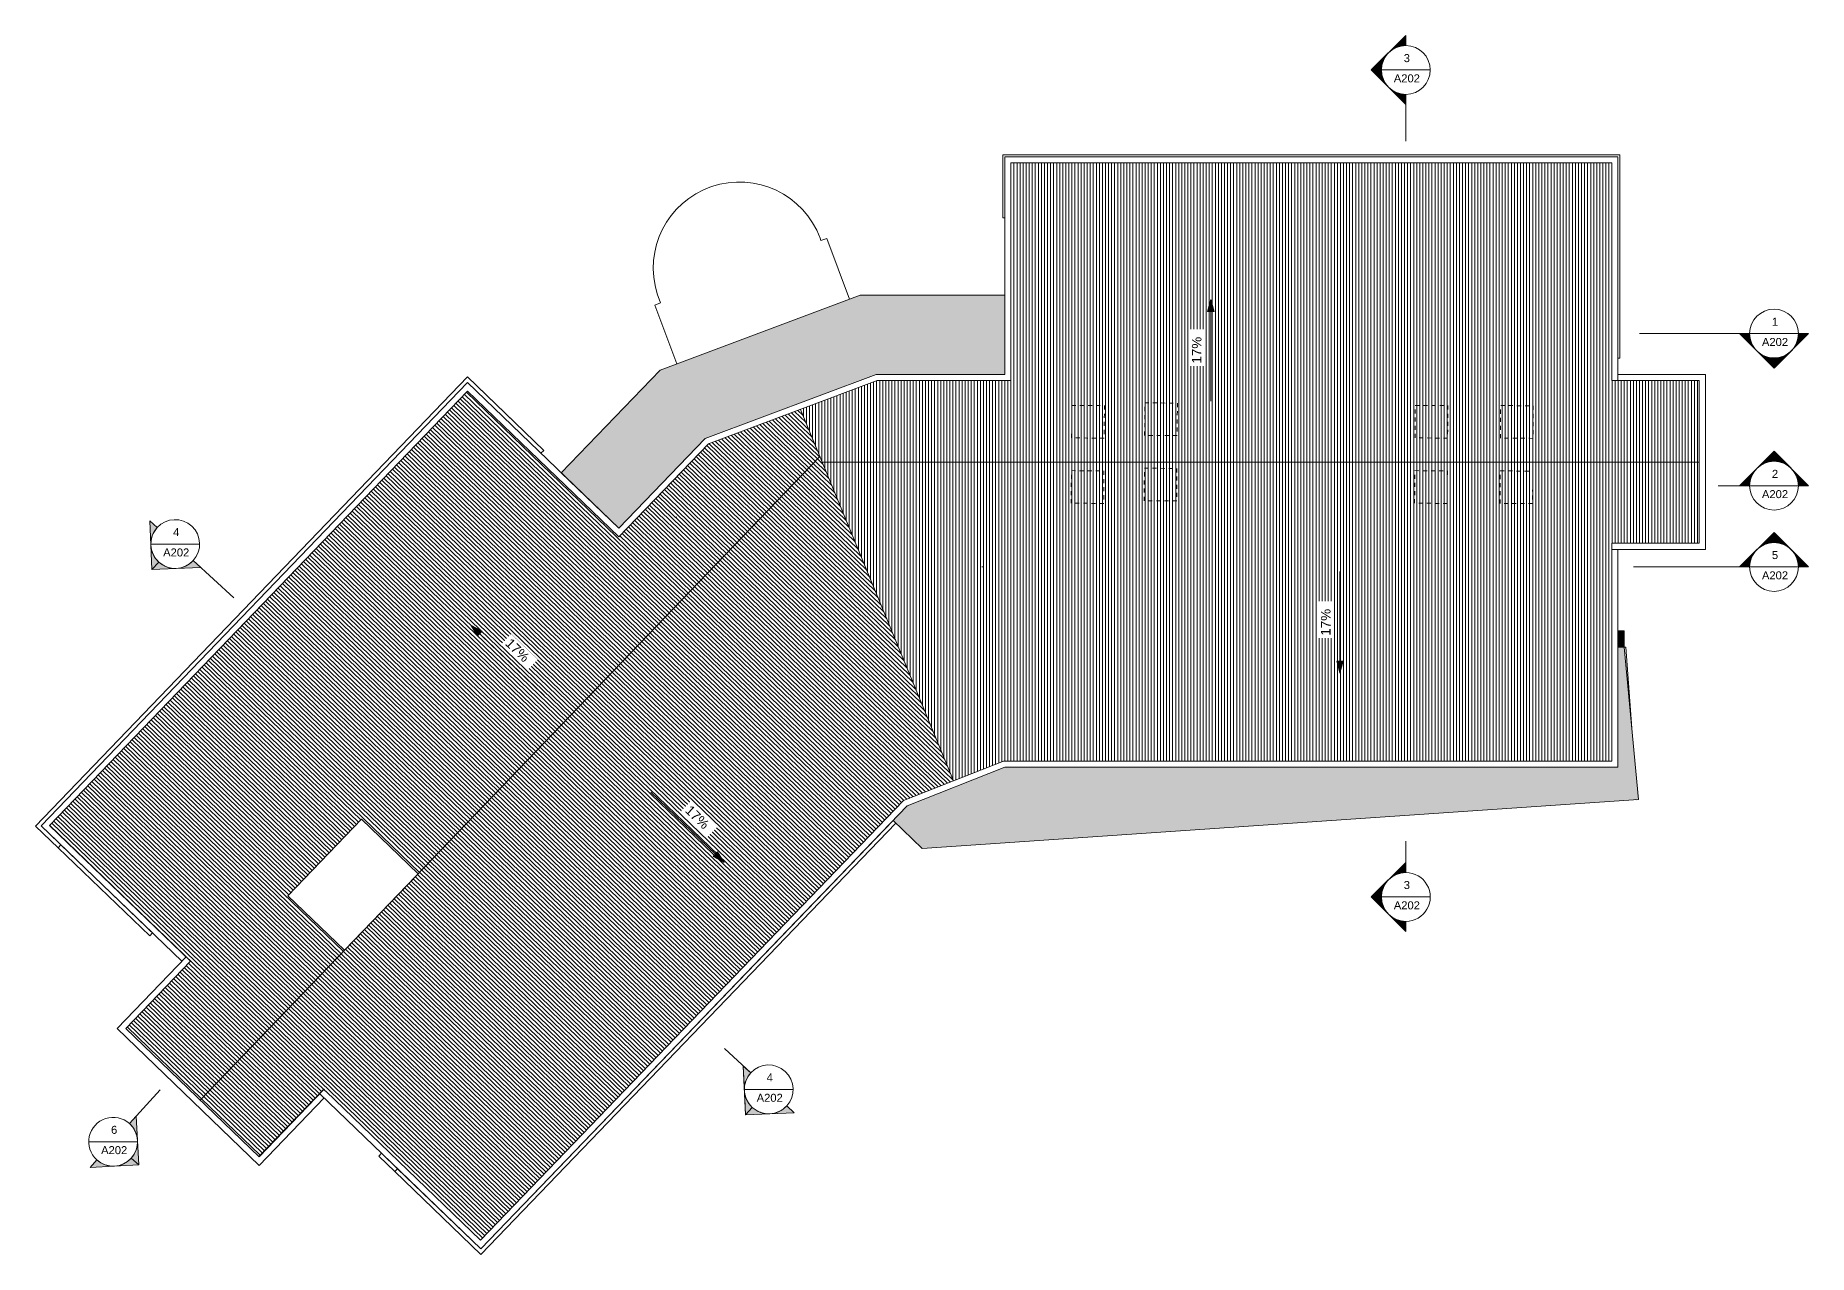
# Model space of a CAD drawing. Header units: metres. Extents: x 11 to 152, y 1 to 34.
# Drawn here: x 108.71 to 152.29, y 3.49 to 33.45 of the extents above; entities that cross this region are included whole.
import ezdxf

# ---------------------------------------------------------------- set-up
doc = ezdxf.new("R2010")
doc.units = ezdxf.units.M
doc.linetypes.add('Hidden', pattern=[0.0045, 0.0025, -0.002])
for name, color, linetype, lineweight in [('A-DETL-HDLN', 90, 'Hidden', 9), ('A-DETL-THIN', 151, 'Continuous', 9), ('A-FLOR', 192, 'Continuous', 9), ('A-ROOF', 132, 'Continuous', 9), ('A-ROOF-PATT', 132, 'Continuous', 9), ('A-WALL', 113, 'Continuous', 9), ('A-WALL-PATT-1', 111, 'Continuous', 9), ('G-ANNO-DIMS', 111, 'Continuous', 9), ('G-ANNO-SYMB', 111, 'Continuous', 9)]:
    doc.layers.add(name, color=color, linetype=linetype, lineweight=lineweight)
doc.styles.add('Arial', font='Arial.ttf', dxfattribs={"height": 0.196707})
doc.styles.add('Arial_2', font='Arial.ttf', dxfattribs={"height": 0.236048})

# ---------------------------------------------------------------- blocks, each defined once
blk = doc.blocks.new('Walls 1 - Walls 1-1604826-Cubierta')
at = {"layer": 'A-WALL'}
for p, q in [((22.297, 3.631), (32.428, 14.159)), ((32.5, 14.09), (22.3, 3.49)), ((19.858, 5.978), (19.789, 5.906)), ((20.181, 5.528), (19.789, 5.906)), ((20.251, 5.6), (19.858, 5.978)), ((20.251, 5.6), (20.181, 5.528)), ((20.181, 5.528), (22.3, 3.49)), ((22.297, 3.631), (20.251, 5.6))]:
    blk.add_line(p, q, dxfattribs=at)
blk = doc.blocks.new('Walls 4 - Walls 4-1661927-Cubierta')
at = {"layer": 'A-WALL-PATT-1'}
blk.add_hatch(color=256, dxfattribs=at).paths.add_polyline_path([(25.687, 21.34), (27.808, 23.545), (32.012, 25.119), (35.175, 25.119), (35.175, 27.068), (31.617, 27.068), (26.703, 25.227), (24.272, 22.701)], flags=0)
at = {"layer": 'A-WALL'}
for p, q in [((31.617, 27.068), (26.703, 25.227)), ((35.175, 27.068), (31.617, 27.068)), ((35.175, 25.119), (35.175, 27.068)), ((26.703, 25.227), (24.272, 22.701)), ((27.808, 23.545), (32.012, 25.119)), ((32.012, 25.119), (35.175, 25.119)), ((25.687, 21.34), (27.808, 23.545)), ((24.272, 22.701), (25.687, 21.34))]:
    blk.add_line(p, q, dxfattribs=at)
blk = doc.blocks.new('fachadamuro3 - fachadamuro3-1799267-Cubierta')
at = {"layer": 'A-WALL'}
for p, q in [((35.125, 30.518), (50.295, 30.518)), ((35.125, 30.518), (35.125, 28.968)), ((50.295, 25.518), (50.295, 30.518)), ((50.295, 30.518), (50.295, 27.803)), ((35.125, 28.968), (35.175, 28.968)), ((50.295, 27.803), (50.295, 25.818)), ((50.245, 25.518), (50.295, 25.518))]:
    blk.add_line(p, q, dxfattribs=at)
blk = doc.blocks.new('fachadamuro1 - fachadamuro3-1845875-Cubierta')
at = {"layer": 'A-WALL'}
for p, q in [((21.967, 25.058), (11.35, 14.022)), ((23.841, 23.254), (21.967, 25.058)), ((21.967, 25.058), (23.12, 23.948)), ((23.841, 23.254), (23.772, 23.182)), ((11.35, 14.022), (11.905, 13.489)), ((11.974, 13.561), (11.594, 13.926)), ((11.905, 13.489), (11.974, 13.561)), ((11.974, 13.561), (14.227, 11.393)), ((14.158, 11.321), (11.905, 13.489)), ((14.227, 11.393), (14.158, 11.321))]:
    blk.add_line(p, q, dxfattribs=at)
blk = doc.blocks.new('Walls 2 - Walls 1-1846087-Cubierta')
at = {"layer": 'A-WALL-PATT-1'}
for points in [[(50.245, 18.418), (50.395, 18.418), (50.395, 18.818), (50.245, 18.818)], [(33.146, 13.468), (50.747, 14.677), (50.395, 18.418), (50.245, 18.418), (50.245, 15.468), (35.175, 15.468), (32.774, 14.519), (32.428, 14.159), (32.774, 13.825)]]:
    blk.add_hatch(color=256, dxfattribs=at).paths.add_polyline_path(points, flags=0)
at = {"layer": 'A-WALL'}
for p, q in [((50.395, 18.818), (50.245, 18.818)), ((50.395, 18.818), (50.395, 18.418)), ((50.245, 18.418), (50.395, 18.418)), ((50.395, 18.418), (50.245, 18.418)), ((50.747, 14.677), (50.395, 18.418)), ((33.146, 13.468), (50.747, 14.677)), ((32.428, 14.159), (33.146, 13.468))]:
    blk.add_line(p, q, dxfattribs=at)
blk = doc.blocks.new('Walls 5 - Walls 1-1846795-Cubierta')
at = {"layer": 'A-WALL'}
for p, q in [((50.441, 18.414), (50.396, 18.414)), ((50.583, 16.425), (50.441, 18.414)), ((50.668, 14.672), (50.707, 14.668)), ((50.707, 14.668), (50.707, 14.675))]:
    blk.add_line(p, q, dxfattribs=at)
blk = doc.blocks.new('Section - M_Section Head - Filled-1049-Cubierta')
at = {"layer": 'G-ANNO-SYMB'}
h = blk.add_hatch(color=256, dxfattribs=at)
edge = h.paths.add_edge_path(flags=0)
edge.add_line((-0.006, 0.00849), (-0.006, 0.006))
edge.add_arc((-0.006, 0), 0.006, 90, 135)
edge.add_line((-0.01024, 0.00424), (-0.006, 0.00849))
h = blk.add_hatch(color=256, dxfattribs=at)
edge = h.paths.add_edge_path(flags=0)
edge.add_line((-0.006, 0.00849), (-0.00176, 0.00424))
edge.add_arc((-0.006, 0), 0.006, 45, 90)
edge.add_line((-0.006, 0.006), (-0.006, 0.00849))
h = blk.add_hatch(color=256, dxfattribs=at)
edge = h.paths.add_edge_path(flags=0)
edge.add_line((-0.01449, 0), (-0.01024, 0.00424))
edge.add_arc((-0.006, 0), 0.006, 135, 180)
edge.add_line((-0.012, 0), (-0.01449, 0))
h = blk.add_hatch(color=256, dxfattribs=at)
edge = h.paths.add_edge_path(flags=0)
edge.add_line((0.00249, 0), (0, 0))
edge.add_arc((-0.006, 0), 0.006, 360, 405)
edge.add_line((-0.00176, 0.00424), (0.00249, 0))
for p, q in [((-0.006, 0.00849), (-0.01449, 0)), ((-0.006, 0.00849), (-0.01024, 0.00424)), ((-0.006, 0.00849), (0.00249, 0)), ((-0.006, 0.006), (-0.006, 0.00849)), ((-0.006, 0.00849), (-0.006, 0.006)), ((-0.00176, 0.00424), (-0.006, 0.00849)), ((-0.01024, 0.00424), (-0.01449, 0)), ((-0.01449, 0), (-0.012, 0)), ((0.00249, 0), (-0.00176, 0.00424)), ((0, 0), (0.00249, 0)), ((-0.012, 0), (-0.01449, 0)), ((0, 0), (0.00249, 0))]:
    blk.add_line(p, q, dxfattribs=at)
for start, end in [(360, 180), (90, 135), (45, 90), (135, 180), (180, 360), (360, 45)]:
    blk.add_arc((-0.006, 0), 0.006, start, end, dxfattribs=at)

msp = doc.modelspace()

# ---------------------------------------------------------------- hatches: boundary and pattern name
at = {"layer": 'A-ROOF-PATT'}
h = msp.add_hatch(dxfattribs=at)
h.set_pattern_fill('FP_78', color=256, style=0, pattern_type=2)
h.set_pattern_definition([(270, (97.36, 0.868), (0.075, 5e-18), [])])
h.paths.add_polyline_path([(130.976, 22.968), (149.605, 22.968), (149.605, 24.97), (147.455, 24.97), (147.455, 30.318), (132.685, 30.318), (132.685, 24.969), (129.398, 24.969), (127.51, 24.262), (128.043, 22.968)], flags=0)
h = msp.add_hatch(dxfattribs=at)
h.set_pattern_fill('FP_81', color=256, style=0, pattern_type=2)
h.set_pattern_definition([(316.102, (97.321, 0.037), (0.05200325, 0.05404315), [])])
h.paths.add_polyline_path([(116.308, 10.969), (114.914, 12.31), (116.724, 14.191), (118.118, 12.849), (127.987, 23.105), (127.51, 24.262), (125.252, 23.417), (123.05, 21.128), (119.329, 24.708), (109.058, 14.034), (112.519, 10.704), (110.927, 9.048), (112.519, 7.516), (112.761, 7.283)])
h = msp.add_hatch(dxfattribs=at)
h.set_pattern_fill('FP_80', color=256, style=0, pattern_type=2)
h.set_pattern_definition([(136.1, (97.643, -0.273), (-0.05200514, -0.05404133), [])])
h.paths.add_polyline_path([(119.652, 3.844), (130.048, 14.647), (131.273, 15.131), (127.987, 23.105), (112.761, 7.283), (114.203, 5.896), (115.796, 7.551), (115.842, 7.507), (115.844, 7.509), (119.548, 3.944)], flags=0)
h = msp.add_hatch(dxfattribs=at)
h.set_pattern_fill('FP_79', color=256, style=0, pattern_type=2)
h.set_pattern_definition([(90, (97.36, 0.422), (-0.075, 5e-18), [])])
h.paths.add_polyline_path([(131.273, 15.131), (132.506, 15.618), (147.455, 15.618), (147.455, 20.97), (149.605, 20.97), (149.605, 22.968), (128.043, 22.968), (131.134, 15.468)], flags=0)
at = {"layer": 'G-ANNO-DIMS'}
for points in [[(137.6, 26.965), (137.52, 26.665), (137.681, 26.665)], [(119.414, 18.961), (119.575, 18.695), (119.686, 18.81)], [(140.773, 17.776), (140.853, 18.076), (140.692, 18.076)], [(125.635, 13.122), (125.475, 13.388), (125.363, 13.272)]]:
    msp.add_hatch(color=256, dxfattribs=at).paths.add_polyline_path(points, flags=0)

# ---------------------------------------------------------------- linework, layer by layer
for points in [[(114.914, 12.31), (116.724, 14.191)], [(116.308, 10.969), (118.118, 12.849), (116.724, 14.191)], [(116.308, 10.969), (114.914, 12.31)]]:
    msp.add_lwpolyline(points)
at = {"layer": 'A-DETL-HDLN'}
for p, q in [((135.972, 23.622), (135.977, 24.422)), ((135.977, 24.422), (136.777, 24.416)), ((136.777, 24.416), (136.772, 23.616)), ((134.177, 23.561), (134.183, 24.361)), ((134.183, 24.361), (134.983, 24.356)), ((134.983, 24.356), (134.977, 23.556)), ((142.619, 23.561), (142.624, 24.361)), ((142.624, 24.361), (143.424, 24.356)), ((143.424, 24.356), (143.419, 23.556)), ((144.718, 23.556), (144.723, 24.356)), ((144.723, 24.356), (145.523, 24.35)), ((145.523, 24.35), (145.518, 23.55)), ((134.977, 23.556), (134.177, 23.561)), ((136.772, 23.616), (135.972, 23.622)), ((143.419, 23.556), (142.619, 23.561)), ((145.518, 23.55), (144.718, 23.556)), ((134.166, 21.956), (134.172, 22.756)), ((134.172, 22.756), (134.972, 22.75)), ((134.972, 22.75), (134.966, 21.95)), ((135.961, 22.016), (135.966, 22.816)), ((135.966, 22.816), (136.766, 22.811)), ((136.766, 22.811), (136.761, 22.011)), ((142.608, 21.956), (142.613, 22.756)), ((142.613, 22.756), (143.413, 22.75)), ((143.413, 22.75), (143.408, 21.95)), ((144.707, 21.95), (144.712, 22.75)), ((144.712, 22.75), (145.512, 22.745)), ((145.512, 22.745), (145.507, 21.945)), ((134.966, 21.95), (134.166, 21.956)), ((136.761, 22.011), (135.961, 22.016)), ((143.408, 21.95), (142.608, 21.956)), ((145.507, 21.945), (144.707, 21.95))]:
    msp.add_line(p, q, dxfattribs=at)
at = {"layer": 'A-DETL-THIN'}
for p, q in [((128.043, 22.968), (135.241, 22.968)), ((136.441, 22.968), (149.605, 22.968))]:
    msp.add_line(p, q, dxfattribs=at)
at = {"layer": 'A-FLOR'}
for p, q in [((128.017, 28.412), (127.995, 28.471)), ((128.159, 28.461), (128.017, 28.412)), ((128.717, 26.971), (128.159, 28.461)), ((123.991, 27.101), (124.074, 26.882)), ((124.074, 26.882), (123.934, 26.825)), ((123.934, 26.825), (124.475, 25.382))]:
    msp.add_line(p, q, dxfattribs=at)
msp.add_arc((126.012, 27.733), 2.117, 20.4215, 197.3665, dxfattribs=at)
at = {"layer": 'A-ROOF'}
for p, q in [((129.398, 24.969), (125.517, 23.516)), ((132.685, 24.969), (129.398, 24.969)), ((132.685, 25.032), (132.685, 24.969)), ((147.455, 24.97), (147.455, 25.032)), ((147.605, 24.97), (147.455, 24.97)), ((127.51, 24.262), (131.273, 15.131)), ((127.987, 23.105), (112.761, 7.283)), ((128.043, 22.968), (149.605, 22.968)), ((114.203, 5.896), (115.796, 7.551)), ((115.796, 7.551), (115.842, 7.507))]:
    msp.add_line(p, q, dxfattribs=at)
at = {"layer": 'A-WALL'}
for p, q in [((132.535, 25.119), (132.535, 30.468)), ((132.535, 30.468), (147.605, 30.468)), ((132.685, 30.318), (132.685, 25.032)), ((147.455, 30.318), (132.685, 30.318)), ((147.455, 25.032), (147.455, 30.318)), ((147.605, 30.468), (147.605, 24.97)), ((108.846, 14.03), (119.325, 24.921)), ((119.325, 24.921), (123.046, 21.34)), ((125.168, 23.545), (129.371, 25.119)), ((129.371, 25.119), (132.535, 25.119)), ((147.605, 25.12), (149.755, 25.12)), ((149.605, 24.97), (147.605, 24.97)), ((149.605, 20.97), (149.605, 24.97)), ((149.755, 25.12), (149.755, 20.82)), ((119.329, 24.708), (109.058, 14.034)), ((123.05, 21.128), (119.329, 24.708)), ((123.046, 21.34), (125.168, 23.545)), ((125.252, 23.417), (123.05, 21.128)), ((125.517, 23.516), (125.252, 23.417)), ((147.455, 20.97), (149.605, 20.97)), ((147.455, 15.618), (147.455, 20.97)), ((149.755, 20.82), (147.455, 20.82)), ((147.605, 20.82), (147.605, 15.468)), ((130.048, 14.647), (132.506, 15.618)), ((132.535, 15.468), (130.134, 14.519)), ((132.506, 15.618), (147.455, 15.618)), ((147.605, 15.468), (132.535, 15.468)), ((119.652, 3.844), (130.048, 14.647)), ((130.134, 14.519), (119.656, 3.632)), ((112.307, 10.7), (108.846, 14.03)), ((109.058, 14.034), (112.519, 10.704)), ((110.714, 9.044), (112.411, 10.808)), ((112.519, 10.704), (110.927, 9.048)), ((114.21, 5.681), (110.714, 9.044)), ((110.927, 9.048), (114.206, 5.893)), ((114.206, 5.893), (115.798, 7.548)), ((119.656, 3.632), (115.696, 7.442)), ((115.844, 7.509), (119.652, 3.844)), ((115.804, 7.338), (114.21, 5.681))]:
    msp.add_line(p, q, dxfattribs=at)
at = {"layer": 'G-ANNO-DIMS'}
for p, q in [((137.6, 26.965), (137.52, 26.665)), ((137.52, 26.665), (137.681, 26.665)), ((137.681, 26.665), (137.6, 26.965)), ((119.414, 18.961), (119.575, 18.695)), ((119.686, 18.81), (119.414, 18.961)), ((119.575, 18.695), (119.686, 18.81)), ((140.853, 18.076), (140.692, 18.076)), ((140.692, 18.076), (140.773, 17.776)), ((140.773, 17.776), (140.853, 18.076)), ((125.475, 13.388), (125.363, 13.272)), ((125.363, 13.272), (125.635, 13.122)), ((125.635, 13.122), (125.475, 13.388))]:
    msp.add_line(p, q, dxfattribs=at)
at = {"layer": 'G-ANNO-SYMB'}
for p, q in [((141.792, 32.604), (142.992, 32.604)), ((142.392, 32.004), (142.392, 30.851)), ((148.137, 26.125), (150.842, 26.125)), ((150.842, 26.125), (152.042, 26.125)), ((150.842, 22.386), (150.067, 22.386)), ((150.842, 22.386), (152.042, 22.386)), ((124.438, 21.596), (124.464, 21.624)), ((111.545, 20.952), (112.745, 20.952)), ((112.587, 20.546), (113.582, 19.632)), ((131.973, 20.39), (131.993, 20.39)), ((147.989, 20.39), (150.842, 20.39)), ((150.842, 20.39), (152.042, 20.39)), ((142.392, 13.652), (142.392, 12.879)), ((141.792, 12.279), (142.992, 12.279)), ((125.642, 8.551), (126.291, 7.955)), ((111.021, 6.708), (111.771, 7.54)), ((126.133, 7.549), (127.333, 7.549)), ((110.02, 6.262), (111.22, 6.262))]:
    msp.add_line(p, q, dxfattribs=at)

# ---------------------------------------------------------------- block references
at = {"layer": 'A-WALL'}
for name in ['fachadamuro3 - fachadamuro3-1799267-Cubierta', 'Walls 4 - Walls 4-1661927-Cubierta', 'fachadamuro1 - fachadamuro3-1845875-Cubierta', 'Walls 2 - Walls 1-1846087-Cubierta', 'Walls 5 - Walls 1-1846795-Cubierta', 'Walls 1 - Walls 1-1604826-Cubierta']:
    msp.add_blockref(name, (97.36, 0), dxfattribs=at)
at = {"layer": 'G-ANNO-SYMB', "extrusion": (0, 0, -1)}
for p, xscale, yscale, zscale, rotation in [((-142.392, 32.004), 99.99999999999993, 99.99999999999993, 99.99999999999993, 270.0000000000003), ((-112.587, 20.546), 99.99999999999994, 99.99999999999994, 99.99999999999994, 222.5755457299528), ((-111.021, 6.708), 99.99999999999993, 99.99999999999993, 99.99999999999993, 132.0247323333344)]:
    msp.add_blockref('Section - M_Section Head - Filled-1049-Cubierta', p, dxfattribs=dict(at, xscale=xscale, yscale=yscale, zscale=zscale, rotation=rotation))
at = {"layer": 'G-ANNO-SYMB', "xscale": 99.99999999999993, "yscale": 99.99999999999993, "zscale": 99.99999999999993}
for p, rotation in [((150.842, 26.125), 180), ((142.392, 12.879), 89.99999999999947), ((126.291, 7.955), 137.424454270047)]:
    msp.add_blockref('Section - M_Section Head - Filled-1049-Cubierta', p, dxfattribs=dict(at, rotation=rotation))
at = {"layer": 'G-ANNO-SYMB', "extrusion": (0, 0, -1), "xscale": 99.99999999999993, "yscale": 99.99999999999993, "zscale": 99.99999999999993}
for p in [(-150.842, 22.386), (-150.842, 20.39)]:
    msp.add_blockref('Section - M_Section Head - Filled-1049-Cubierta', p, dxfattribs=at)

# ---------------------------------------------------------------- texts
at = {"layer": 'G-ANNO-SYMB', "attachment_point": 2, "line_spacing_factor": 0.938532, "style": 'Arial'}
for s, insert, char_height, width in [('3', (142.417, 32.994), 0.197, 0.18239), ('A202', (142.417, 32.496), 0.1967, 0.76555), ('1', (151.466, 26.515), 0.197, 0.18239), ('A202', (151.466, 26.017), 0.1967, 0.76555), ('2', (151.466, 22.776), 0.197, 0.18239), ('A202', (151.466, 22.277), 0.1967, 0.76555), ('4', (112.169, 21.343), 0.197, 0.18239), ('A202', (112.169, 20.844), 0.1967, 0.76555), ('5', (151.466, 20.78), 0.197, 0.18239), ('A202', (151.466, 20.281), 0.1967, 0.76555), ('3', (142.417, 12.67), 0.197, 0.18239), ('A202', (142.417, 12.171), 0.1967, 0.76555), ('4', (126.757, 7.94), 0.197, 0.18239), ('A202', (126.757, 7.441), 0.1967, 0.76555), ('6', (110.644, 6.653), 0.197, 0.18239), ('A202', (110.644, 6.154), 0.1967, 0.76555)]:
    msp.add_mtext(s, dxfattribs=dict(at, insert=insert, char_height=char_height, width=width))

# ---------------------------------------------------------------- next in the draw order: texts
at = {"layer": 'G-ANNO-DIMS', "char_height": 0.236, "width": 0.78618, "attachment_point": 1, "line_spacing_factor": 0.938532, "style": 'Arial_2', "bg_fill": 3, "box_fill_scale": 1.25, "bg_fill_color": 0, "bg_fill_transparency": 0}
for insert, rotation in [((137.133, 25.387), 90), ((140.305, 18.699), 90), ((120.403, 18.658), 316.102), ((124.822, 14.553), 316.0998)]:
    msp.add_mtext('17%', dxfattribs=dict(at, insert=insert, rotation=rotation))

# ---------------------------------------------------------------- next in the draw order: linework, layer by layer
at = {"layer": 'G-ANNO-DIMS'}
for p, q in [((137.6, 24.465), (137.6, 26.965)), ((140.773, 20.276), (140.773, 17.776)), ((121.216, 17.227), (119.414, 18.961)), ((123.834, 14.856), (125.635, 13.122))]:
    msp.add_line(p, q, dxfattribs=at)

doc.saveas('drawing.dxf')
